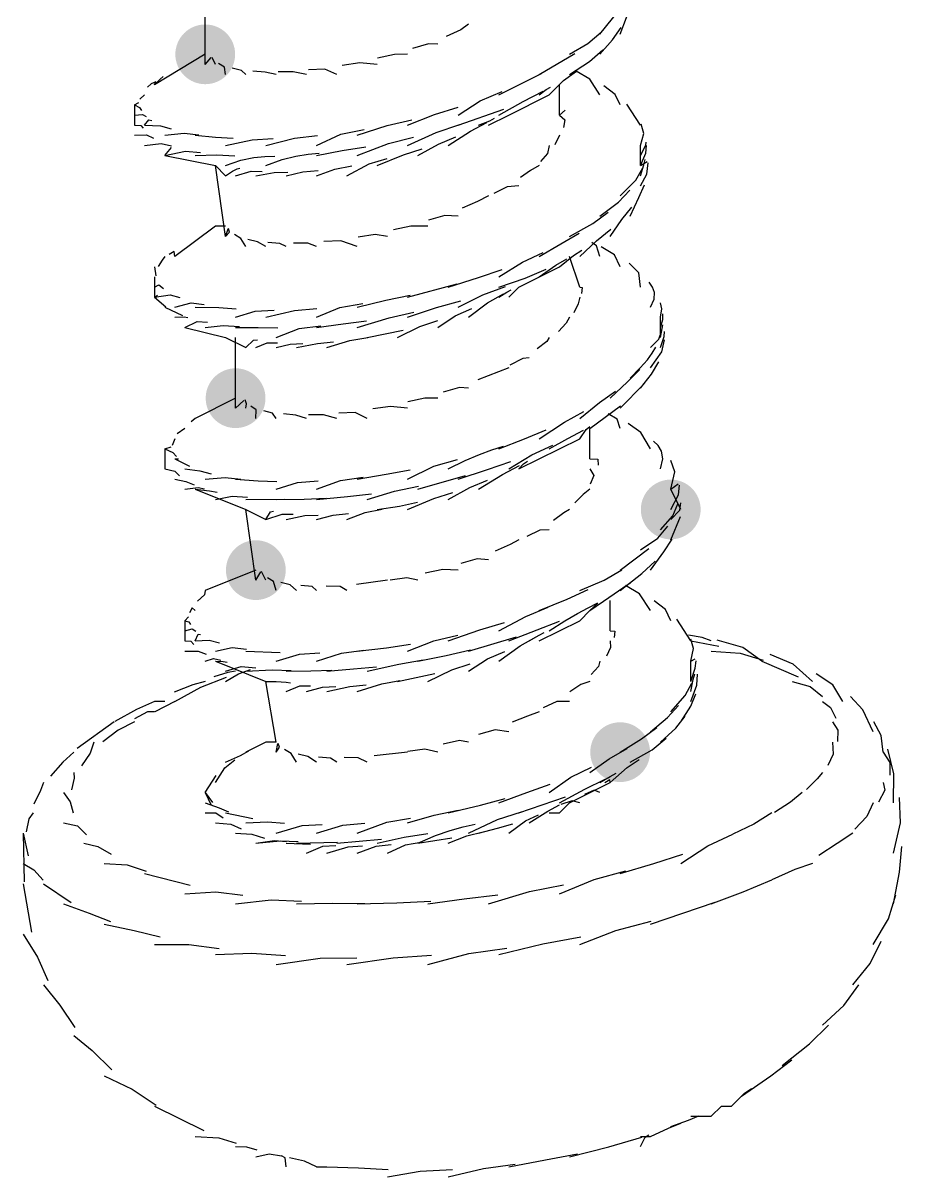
# Model space of a CAD drawing. Header units: millimetres. Extents: x 9 to 367, y 9 to 251.
# Drawn here: x 148.124 to 151.801, y 14.478 to 19.308 of the extents above; entities that cross this region are included whole.
import ezdxf

# ---------------------------------------------------------------- set-up
doc = ezdxf.new("R2010")
doc.units = ezdxf.units.MM
doc.layers.add('图层 1', color=7, linetype='Continuous')

msp = doc.modelspace()

# ---------------------------------------------------------------- hatches: boundary and pattern name
at = {"layer": '图层 1'}
h = msp.add_hatch(color=7, dxfattribs=at)
edge = h.paths.add_edge_path()
edge.add_arc((148.886333, 19.177141), 0.12506, 0, 360)
h = msp.add_hatch(color=7, dxfattribs=at)
edge = h.paths.add_edge_path()
edge.add_arc((149.013298, 17.737773), 0.12506, 0, 360)
h = msp.add_hatch(color=7, dxfattribs=at)
edge = h.paths.add_edge_path()
edge.add_arc((150.833702, 17.272), 0.12506, 0, 360)
h = msp.add_hatch(color=7, dxfattribs=at)
edge = h.paths.add_edge_path()
edge.add_arc((149.098035, 17.018071), 0.12506, 0, 360)
h = msp.add_hatch(color=7, dxfattribs=at)
edge = h.paths.add_edge_path()
edge.add_arc((150.622, 16.256035), 0.12506, 0, 360)

# ---------------------------------------------------------------- linework, layer by layer
at = {"layer": '图层 1', "color": 7, "lineweight": 25}
for points in [[(148.886333, 19.134737), (148.886333, 19.431071)], [(150.622, 19.261526), (150.649252, 19.331596), (150.665392, 19.383939)], [(150.537227, 19.261526), (150.619072, 19.362773)], [(149.987071, 19.303894), (149.955497, 19.27942), (149.89429, 19.252036)], [(150.537227, 19.177141), (150.58935, 19.23826), (150.626128, 19.289324)], [(150.410298, 19.177141), (150.486939, 19.222341), (150.542942, 19.269922)], [(148.886333, 19.177141), (148.674667, 19.050141)], [(149.732965, 19.177141), (149.678372, 19.176656), (149.607376, 19.160561)], [(149.859929, 19.21951), (149.82033, 19.221185), (149.753743, 19.201165)], [(150.283333, 19.092369), (150.432558, 19.18021)], [(150.410298, 19.092369), (150.493113, 19.147314), (150.549998, 19.196438)], [(148.886333, 19.134737), (148.91116, 19.164194)], [(148.928737, 19.134737), (148.915332, 19.164371)], [(148.970929, 19.092369), (148.96674, 19.123325), (148.941649, 19.138935)], [(149.606035, 19.134737), (149.533451, 19.141087), (149.45928, 19.130504)], [(148.674631, 19.05), (148.698378, 19.072782), (148.71035, 19.084352)], [(149.055667, 19.092369), (149.038028, 19.109567), (148.999222, 19.118827)], [(149.182631, 19.092369), (149.137211, 19.102643), (149.084912, 19.106832)], [(149.309737, 19.092369), (149.253998, 19.104275), (149.191909, 19.10401)], [(149.436702, 19.092369), (149.386167, 19.115167), (149.318169, 19.111771)], [(150.114, 19.007631), (150.209338, 19.055256), (150.292506, 19.096531)], [(150.325702, 19.007631), (150.385321, 19.067604), (150.439649, 19.106409)], [(150.537227, 19.007631), (150.495026, 19.073116), (150.437744, 19.106056)], [(148.674631, 19.05), (148.679229, 19.061741), (148.660642, 19.053076), (148.644998, 19.039417)], [(150.283333, 19.007631), (150.313011, 19.029239), (150.330253, 19.039734)], [(150.368071, 18.922859), (150.368071, 19.049859)], [(150.622, 18.965263), (150.600966, 19.009536), (150.554267, 19.045343)], [(148.632263, 19.007631), (148.612507, 18.989287)], [(149.944667, 18.922859), (150.03705, 18.982655), (150.128111, 19.021284)], [(150.114, 18.922859), (150.215644, 18.980362), (150.299561, 19.023048)], [(150.156369, 18.922859), (150.325702, 19.007526)], [(148.590071, 18.965263), (148.608239, 18.975317)], [(148.590071, 18.965263), (148.590071, 18.880596)], [(148.590071, 18.965263), (148.611281, 18.954018), (148.618998, 18.941979)], [(149.732965, 18.88049), (149.845986, 18.925161), (149.944984, 18.956338)], [(149.944667, 18.88049), (150.135167, 18.947518)], [(150.368071, 18.922859), (150.392015, 18.942967)], [(150.706737, 18.88049), (150.64994, 18.969038)], [(148.590071, 18.922859), (148.624422, 18.925769), (148.639459, 18.916509)], [(148.632263, 18.88049), (148.650166, 18.903024), (148.663307, 18.899893)], [(149.521263, 18.838474), (149.647381, 18.878735), (149.750216, 18.903386)], [(149.902298, 18.796106), (149.996402, 18.855858), (150.064576, 18.892061)], [(150.029263, 18.88049), (150.076491, 18.899232), (150.096996, 18.909771)], [(150.071631, 18.88049), (150.156298, 18.922824)], [(150.368071, 18.922859), (150.39034, 18.9035), (150.385357, 18.870648)], [(148.590071, 18.88049), (148.617455, 18.879256), (148.626054, 18.868496)], [(148.590071, 18.838474), (148.640341, 18.840812), (148.670504, 18.82648)], [(148.632263, 18.88049), (148.698938, 18.877492), (148.744446, 18.864968)], [(148.717035, 18.838474), (148.798042, 18.846985), (148.859205, 18.839886)], [(148.843965, 18.838474), (148.92894, 18.830978), (149.003067, 18.826127)], [(149.140263, 18.796106), (149.259678, 18.825827), (149.35581, 18.837028)], [(149.351965, 18.796106), (149.453477, 18.84351), (149.551284, 18.863134)], [(149.732965, 18.796106), (149.852027, 18.850478), (149.95204, 18.882889)], [(150.368071, 18.838474), (150.349021, 18.798963)], [(150.706737, 18.796106), (150.721069, 18.846244), (150.710265, 18.885006)], [(148.632263, 18.796106), (148.702157, 18.803999), (148.744799, 18.793636)], [(148.970929, 18.796106), (149.082936, 18.819918), (149.170602, 18.824681)], [(149.351965, 18.753737), (149.45965, 18.774022), (149.55834, 18.790073)], [(149.521263, 18.753737), (149.653422, 18.803743), (149.757271, 18.829937)], [(149.775369, 18.753737), (149.862637, 18.801759), (149.934824, 18.832054)], [(150.325702, 18.796106), (150.317588, 18.761754), (150.288307, 18.728725)], [(150.706737, 18.753737), (150.729006, 18.796997), (150.731432, 18.808771)], [(150.706737, 18.711333), (150.706737, 18.796)], [(150.706737, 18.711333), (150.729006, 18.762795), (150.73249, 18.794942)], [(148.717035, 18.753737), (148.744772, 18.78756)], [(148.717035, 18.753737), (148.804083, 18.772258), (148.86626, 18.766437)], [(148.717035, 18.753737), (148.928702, 18.711404)], [(148.843965, 18.753737), (148.935378, 18.756118), (149.010123, 18.752679)], [(148.970929, 18.711333), (149.035576, 18.733536), (149.08911, 18.745024), (149.135236, 18.749632), (149.177657, 18.751197)], [(149.140263, 18.711333), (149.208382, 18.736359), (149.265852, 18.750933), (149.316178, 18.75876), (149.362866, 18.763544)], [(149.478894, 18.668965), (149.571454, 18.719191), (149.647875, 18.740579)], [(149.606035, 18.711333), (149.716058, 18.755916), (149.794066, 18.781183)], [(148.970929, 18.415071), (148.928596, 18.711404)], [(148.928737, 18.711333), (148.971071, 18.669)], [(148.970929, 18.668965), (149.000778, 18.688533), (149.019745, 18.697716), (149.031502, 18.70002)], [(149.351965, 18.668965), (149.428385, 18.697055), (149.499779, 18.710593)], [(150.283333, 18.711333), (150.247218, 18.691357), (150.205017, 18.661592)], [(150.622, 18.584227), (150.687793, 18.650153), (150.716544, 18.702055)], [(150.706737, 18.668965), (150.721025, 18.715179), (150.726846, 18.737051)], [(150.706737, 18.711333), (150.735048, 18.727958)], [(150.706737, 18.626596), (150.734254, 18.676161), (150.739546, 18.72361)], [(149.013298, 18.668965), (149.079003, 18.687618), (149.125129, 18.686956)], [(149.098035, 18.668965), (149.17525, 18.681973), (149.232091, 18.684134)], [(149.225, 18.668965), (149.294453, 18.684884), (149.35835, 18.691542)], [(150.198596, 18.626596), (150.149428, 18.621878), (150.093116, 18.594141)], [(150.537227, 18.499808), (150.615412, 18.557796), (150.662111, 18.608111)], [(150.664369, 18.499808), (150.700528, 18.577287), (150.723988, 18.630688)], [(150.071631, 18.584227), (150.025462, 18.560944), (149.961565, 18.533428)], [(149.944667, 18.499808), (149.889104, 18.50241), (149.819783, 18.482522)], [(150.410298, 18.415071), (150.507929, 18.468428), (150.572223, 18.515965)], [(150.579596, 18.415071), (150.628897, 18.485097), (150.671318, 18.537132)], [(148.928737, 18.457439), (148.759404, 18.330439)], [(148.970929, 18.457439), (148.928596, 18.457439)], [(149.817737, 18.457439), (149.746829, 18.457924), (149.673804, 18.44227)], [(148.970929, 18.415071), (148.988436, 18.432445), (148.983982, 18.448232)], [(148.970929, 18.415071), (148.981866, 18.446732)], [(149.055667, 18.372702), (149.035073, 18.406039), (149.008394, 18.422444)], [(149.648404, 18.415071), (149.59681, 18.422655), (149.525637, 18.412248)], [(150.283333, 18.330333), (150.374174, 18.384044), (150.450197, 18.428758)], [(150.452667, 18.330333), (150.522605, 18.395906), (150.582489, 18.445339)], [(149.140263, 18.372702), (149.105294, 18.392237), (149.064768, 18.401982)], [(149.225, 18.372702), (149.198145, 18.384873), (149.1488, 18.389635)], [(149.351965, 18.372702), (149.315099, 18.386019), (149.254951, 18.386108)], [(149.521263, 18.372702), (149.453794, 18.396779), (149.382621, 18.393869)], [(150.368071, 18.287929), (150.42672, 18.33529), (150.461557, 18.357779)], [(150.537227, 18.330333), (150.522543, 18.375842), (150.503361, 18.3896)], [(150.622, 18.287929), (150.59832, 18.337936), (150.542625, 18.371538)], [(148.717035, 18.330333), (148.706628, 18.315825), (148.688813, 18.289411)], [(148.759404, 18.330333), (148.756317, 18.351588), (148.734709, 18.339506)], [(150.114, 18.245561), (150.213219, 18.306812), (150.300267, 18.348219)], [(150.283333, 18.245561), (150.352875, 18.295038), (150.399397, 18.321761)], [(150.452667, 18.203192), (150.410333, 18.330192)], [(148.674631, 18.287929), (148.679923, 18.249477)], [(149.902298, 18.203192), (150.029871, 18.243497), (150.128076, 18.276923)], [(150.114, 18.203192), (150.224552, 18.239484), (150.312614, 18.277628)], [(150.198596, 18.203192), (150.367929, 18.287859)], [(150.706737, 18.203192), (150.700123, 18.263076), (150.660171, 18.302323)], [(148.674631, 18.245561), (148.674631, 18.161247)], [(148.674631, 18.203192), (148.691785, 18.212012), (148.71132, 18.196489)], [(149.732965, 18.161176), (149.940045, 18.216563)], [(150.748929, 18.118808), (150.764727, 18.152487), (150.766304, 18.180015), (150.757958, 18.203044), (150.743991, 18.22323)], [(148.674631, 18.161176), (148.73919, 18.170834), (148.779406, 18.15906)], [(148.674631, 18.161176), (148.686185, 18.168497)], [(148.674631, 18.161176), (148.721904, 18.120607)], [(149.521263, 18.118808), (149.641648, 18.147824), (149.743513, 18.168902)], [(149.944667, 18.118808), (150.047766, 18.17071), (150.141869, 18.205944)], [(149.987071, 18.076404), (150.066622, 18.137567), (150.133473, 18.174123)], [(150.114, 18.161176), (150.147337, 18.181285), (150.165858, 18.191868)], [(150.156369, 18.161176), (150.198702, 18.203157)], [(150.452667, 18.161176), (150.446493, 18.132337), (150.427619, 18.09556)], [(150.452667, 18.203192), (150.46303, 18.200502), (150.460428, 18.175323)], [(148.717035, 18.118808), (148.791824, 18.08353)], [(148.759404, 18.118808), (148.827666, 18.137285), (148.882171, 18.130097)], [(148.843965, 18.118808), (148.943536, 18.117661), (149.015062, 18.111752)], [(149.140263, 18.076404), (149.259634, 18.104141), (149.353341, 18.113093)], [(149.351965, 18.076404), (149.449287, 18.117326), (149.545287, 18.133907)], [(149.732965, 18.076404), (149.8541, 18.117017), (149.954862, 18.145196)], [(149.859929, 18.034035), (149.931543, 18.08316), (150.002099, 18.113763)], [(150.791298, 18.076404), (150.795796, 18.112299), (150.791298, 18.137082)], [(148.759404, 18.076404), (148.79865, 18.078873), (148.814084, 18.076051)], [(149.013298, 18.076404), (149.094569, 18.10273), (149.174517, 18.106037)], [(149.521263, 18.034035), (149.655495, 18.074472), (149.759035, 18.097182)], [(150.410298, 18.076404), (150.396011, 18.052062), (150.363731, 18.017137)], [(150.791298, 18.034035), (150.800382, 18.0668), (150.80047, 18.090832)], [(150.791298, 17.991667), (150.791298, 18.076333)], [(148.801596, 18.034035), (148.853058, 18.059215), (148.895788, 18.055555)], [(148.801596, 18.034035), (148.970929, 17.991702)], [(148.886333, 18.034035), (148.961607, 18.042061), (149.030267, 18.037916)], [(149.013298, 18.034035), (149.108151, 18.033065), (149.19004, 18.032624)], [(149.182631, 17.991667), (149.279028, 18.029767), (149.369604, 18.04035)], [(149.351965, 18.034035), (149.463487, 18.048764), (149.561515, 18.061905)], [(149.563667, 17.991667), (149.714303, 18.022358)], [(149.690596, 17.991667), (149.784523, 18.037307), (149.859929, 18.062575)], [(150.748929, 17.949298), (150.783149, 17.985458), (150.796202, 18.021618)], [(150.791298, 17.991667), (150.797957, 18.029723), (150.800118, 18.045289)], [(150.791298, 17.949298), (150.806423, 17.996041), (150.807526, 18.017384)], [(148.970929, 17.991667), (149.055596, 17.949333)], [(149.013298, 17.695404), (149.013298, 17.991737)], [(149.055667, 17.949298), (149.088828, 17.980122), (149.105056, 17.982106)], [(149.098035, 17.949298), (149.145925, 17.970068), (149.189052, 17.969406)], [(149.267369, 17.949298), (149.355739, 17.966584), (149.422944, 17.973287)], [(149.394333, 17.949298), (149.491039, 17.978623), (149.565783, 17.992337)], [(150.325702, 17.991667), (150.315824, 17.975615), (150.274196, 17.943689)], [(150.748929, 17.864526), (150.795893, 17.93195), (150.808196, 17.982706)], [(149.182631, 17.949298), (149.241413, 17.964115), (149.295167, 17.966231)], [(150.664369, 17.822157), (150.706366, 17.86486), (150.735762, 17.898401), (150.756096, 17.926188), (150.770907, 17.951626)], [(150.240965, 17.906929), (150.21455, 17.903446), (150.160884, 17.875885)], [(150.706737, 17.780141), (150.753613, 17.838702), (150.78329, 17.889855)], [(150.156369, 17.864526), (150.027252, 17.814078)], [(150.579596, 17.737773), (150.652577, 17.806829), (150.704127, 17.858423)], [(149.987071, 17.780141), (149.949808, 17.782566), (149.88159, 17.762502)], [(150.622, 17.695404), (150.721131, 17.795946)], [(149.013298, 17.737773), (148.843965, 17.653106)], [(149.013298, 17.695404), (149.047385, 17.728609)], [(149.055667, 17.695404), (149.059018, 17.71463), (149.052844, 17.730682)], [(149.859929, 17.737773), (149.805425, 17.737993), (149.733988, 17.722603)], [(150.452667, 17.653), (150.535702, 17.719058), (150.602597, 17.767653)], [(149.098035, 17.653), (149.099755, 17.68841), (149.076869, 17.704506)], [(149.182631, 17.653), (149.168035, 17.674564), (149.131479, 17.68475)], [(149.563667, 17.653), (149.513396, 17.677959), (149.445133, 17.674872)], [(149.732965, 17.695404), (149.660601, 17.703341), (149.586915, 17.693287)], [(150.283333, 17.568263), (150.388593, 17.63701), (150.470306, 17.68221)], [(150.495035, 17.610631), (150.624152, 17.705529)], [(148.843965, 17.653), (148.82809, 17.638889)], [(149.309737, 17.653), (149.264582, 17.666891), (149.213076, 17.67205)], [(149.436702, 17.653), (149.38061, 17.667773), (149.318169, 17.668522)], [(150.622, 17.610631), (150.610182, 17.650319), (150.571906, 17.672015)], [(150.748929, 17.525894), (150.708933, 17.593451), (150.655443, 17.631375)], [(148.801596, 17.610631), (148.769141, 17.588759)], [(150.114, 17.525894), (150.2212, 17.567654), (150.312261, 17.604916)], [(150.325702, 17.525894), (150.403445, 17.569242), (150.468224, 17.603858)], [(150.452667, 17.568263), (150.480007, 17.607068), (150.495706, 17.619416)], [(150.495035, 17.483526), (150.495035, 17.610526)], [(148.717035, 17.525894), (148.74442, 17.533788)], [(148.759404, 17.568263), (148.748115, 17.539688)], [(149.902298, 17.441474), (149.973482, 17.476951), (150.033355, 17.50224), (150.085555, 17.521048), (150.13372, 17.537077)], [(150.156369, 17.441474), (150.252721, 17.500873), (150.340871, 17.540958)], [(150.283333, 17.483526), (150.452667, 17.568192)], [(150.791298, 17.441474), (150.800217, 17.484227), (150.795443, 17.515734), (150.781277, 17.539304), (150.762017, 17.558244)], [(148.717035, 17.525894), (148.717035, 17.44158)], [(148.717035, 17.525894), (148.750637, 17.510857), (148.765719, 17.493439)], [(148.717035, 17.441474), (148.758663, 17.432126), (148.779124, 17.413252)], [(148.759404, 17.483526), (148.773868, 17.484231)], [(148.759404, 17.483526), (148.820787, 17.453187)], [(148.801596, 17.441474), (148.863376, 17.433493), (148.911663, 17.421013)], [(149.521263, 17.399106), (149.642486, 17.419743), (149.743866, 17.437206)], [(149.732965, 17.399106), (149.841885, 17.452816), (149.941809, 17.480597)], [(149.944667, 17.399106), (150.067081, 17.439719), (150.165153, 17.472131)], [(150.029263, 17.356737), (150.130245, 17.418562), (150.201066, 17.455515)], [(150.198596, 17.441474), (150.283263, 17.483455)], [(150.198596, 17.441474), (150.217955, 17.463038), (150.234932, 17.474283)], [(150.495035, 17.483526), (150.528593, 17.482423), (150.529608, 17.457773)], [(150.495035, 17.441474), (150.512189, 17.414663), (150.496799, 17.378327)], [(150.833702, 17.356737), (150.850591, 17.430027), (150.833349, 17.476329)], [(148.759404, 17.399106), (148.805177, 17.388875), (148.839837, 17.374411)], [(148.886333, 17.399106), (148.969898, 17.405324), (149.035206, 17.399106)], [(149.013298, 17.399106), (149.107754, 17.392271), (149.185806, 17.388875)], [(149.182631, 17.356737), (149.272016, 17.384474), (149.35902, 17.391309)], [(149.351965, 17.356737), (149.452286, 17.393382), (149.547051, 17.407537)], [(149.775369, 17.356737), (149.975394, 17.41424)], [(149.902298, 17.314369), (149.992786, 17.363405), (150.067398, 17.394449)], [(148.801596, 17.356737), (148.856321, 17.363528), (148.882735, 17.358148)], [(148.843965, 17.356737), (149.055631, 17.272071)], [(148.843965, 17.356737), (148.904378, 17.350211), (148.935687, 17.343684)], [(149.563667, 17.314369), (149.678099, 17.34872), (149.778508, 17.369049)], [(149.732965, 17.272), (149.843252, 17.317332), (149.922054, 17.342556)], [(150.495035, 17.356737), (150.467166, 17.334292), (150.432946, 17.29994)], [(150.833702, 17.356737), (150.864129, 17.378654)], [(150.833702, 17.272), (150.866113, 17.333207), (150.869685, 17.373247)], [(150.876071, 17.272), (150.833737, 17.356667)], [(148.928737, 17.314369), (148.998323, 17.327906), (149.063146, 17.323188)], [(149.055667, 17.314369), (149.217239, 17.314721)], [(149.182631, 17.314369), (149.300371, 17.315383), (149.392181, 17.319308)], [(149.351965, 17.314369), (149.482007, 17.326098), (149.581623, 17.337299)], [(149.606035, 17.272), (149.698375, 17.286376), (149.77431, 17.302339)], [(150.791298, 17.187228), (150.842363, 17.245259), (150.863265, 17.295883)], [(150.833702, 17.229596), (150.872243, 17.269328), (150.876388, 17.299799)], [(149.055667, 17.272), (149.140333, 17.229667)], [(149.098035, 16.975702), (149.055702, 17.272035)], [(149.140263, 17.229596), (149.158651, 17.262272), (149.172013, 17.264521)], [(149.140263, 17.229596), (149.208525, 17.252483), (149.253504, 17.251821)], [(149.225, 17.229596), (149.302391, 17.246133), (149.35835, 17.248646)], [(149.351965, 17.229596), (149.421286, 17.248249), (149.485315, 17.254996)], [(149.478894, 17.229596), (149.555623, 17.259803), (149.627061, 17.273341)], [(150.410298, 17.272), (150.386838, 17.257668), (150.34327, 17.226139)], [(150.706737, 17.102843), (150.779895, 17.152232), (150.821037, 17.201621)], [(150.833702, 17.144859), (150.874624, 17.241873)], [(150.325702, 17.187228), (150.28597, 17.185905), (150.231157, 17.158653)], [(150.748929, 17.018071), (150.805065, 17.094932), (150.840299, 17.148246)], [(150.198596, 17.144859), (150.161995, 17.124971), (150.099466, 17.097939)], [(150.622, 17.018071), (150.741944, 17.108734)], [(150.071631, 17.060474), (150.024227, 17.065943), (149.954862, 17.046011)], [(150.622, 16.933333), (150.713281, 17.004021), (150.769108, 17.055394)], [(149.098035, 17.018071), (148.886369, 16.933404)], [(149.098035, 16.975702), (149.118408, 17.010362)], [(149.140263, 16.975702), (149.121918, 17.012038)], [(149.944667, 17.018071), (149.879756, 17.021025), (149.806378, 17.005723)], [(150.452667, 16.933333), (150.555325, 16.975755), (150.629408, 17.019764)], [(149.182631, 16.933333), (149.172092, 16.969846), (149.147001, 16.98625)], [(149.267369, 16.933333), (149.241528, 16.956132), (149.202457, 16.966494)], [(149.351965, 16.933333), (149.334194, 16.9489), (149.285995, 16.954147)], [(149.648404, 16.975702), (149.51964, 16.95771)], [(149.775369, 16.975702), (149.729552, 16.9858), (149.659657, 16.976055)], [(150.495035, 16.848596), (150.551899, 16.88862), (150.596459, 16.919019), (150.632552, 16.9434), (150.664016, 16.965366)], [(150.748929, 16.848596), (150.703509, 16.918711), (150.643802, 16.953371)], [(148.886333, 16.933333), (148.88285, 16.914327), (148.854231, 16.888178)], [(149.478894, 16.933333), (149.451025, 16.950046), (149.392464, 16.950619)], [(150.283333, 16.848596), (150.400676, 16.896133), (150.487592, 16.936791)], [(148.843965, 16.848596), (148.832103, 16.860326), (148.819976, 16.838718)], [(150.114, 16.763824), (150.227242, 16.824325), (150.321433, 16.862601)], [(150.325702, 16.763824), (150.390778, 16.805297), (150.443618, 16.836055), (150.488123, 16.860066), (150.528196, 16.881299)], [(150.495035, 16.848596), (150.528637, 16.879596)], [(150.579596, 16.763824), (150.579596, 16.890824)], [(150.833702, 16.806192), (150.811212, 16.853376), (150.76491, 16.889448)], [(148.801596, 16.806192), (148.815707, 16.822244)], [(150.283333, 16.721808), (150.368, 16.763788), (150.452667, 16.806122), (150.495, 16.848455)], [(150.918263, 16.721808), (150.859349, 16.813177)], [(148.801596, 16.806192), (148.801596, 16.721878)], [(148.801596, 16.806192), (148.818177, 16.801386), (148.824174, 16.791023)], [(148.801596, 16.763824), (148.831362, 16.77229), (148.847104, 16.762765)], [(149.902298, 16.721808), (150.035692, 16.767801), (150.137601, 16.798713)], [(150.156369, 16.721808), (150.274593, 16.767933), (150.367683, 16.805063)], [(150.579596, 16.763824), (150.599308, 16.762412), (150.597588, 16.735601)], [(148.801596, 16.721808), (148.826555, 16.720264), (148.838285, 16.706286)], [(148.843965, 16.721808), (148.85618, 16.750162), (148.866542, 16.748619)], [(148.843965, 16.721808), (148.902217, 16.725159), (148.945917, 16.713694)], [(149.732965, 16.679439), (149.842723, 16.721949), (149.94322, 16.746467)], [(149.987071, 16.679439), (150.187801, 16.738706)], [(150.114, 16.637071), (150.20312, 16.701629), (150.271339, 16.738671)], [(150.240965, 16.721808), (150.283915, 16.745179), (150.304112, 16.75638)], [(150.579596, 16.721808), (150.581933, 16.694159), (150.564427, 16.658308)], [(151.003, 16.721808), (150.965385, 16.735566), (150.908456, 16.746149)], [(150.918263, 16.637071), (150.928846, 16.690649), (150.918263, 16.729146)], [(150.918263, 16.721808), (151.034679, 16.69923)], [(151.214702, 16.637071), (151.135592, 16.694132), (151.028435, 16.724207)], [(148.801596, 16.679439), (148.857115, 16.679439), (148.890143, 16.665681)], [(148.928737, 16.679439), (148.999293, 16.693947), (149.058207, 16.687553)], [(149.055667, 16.679439), (149.200306, 16.673089)], [(149.182631, 16.637071), (149.280968, 16.666087), (149.366076, 16.67129)], [(149.351965, 16.637071), (149.456343, 16.670937), (149.549873, 16.682579)], [(149.521263, 16.679439), (149.643897, 16.693153), (149.744571, 16.707661)], [(149.775369, 16.637071), (149.894343, 16.660971), (149.995855, 16.684343)], [(149.987071, 16.594667), (150.067151, 16.646569), (150.139823, 16.677569)], [(151.003, 16.679439), (151.124311, 16.670884), (151.219958, 16.641692)], [(151.426404, 16.552298), (151.34575, 16.624132), (151.250015, 16.664481)], [(148.886333, 16.637071), (148.9202, 16.648095), (148.95195, 16.640598)], [(148.928737, 16.637071), (149.140404, 16.552404)], [(148.928737, 16.637071), (148.961854, 16.635836), (148.977773, 16.632484)], [(149.563667, 16.594667), (149.695473, 16.624035), (149.797911, 16.642292)], [(149.817737, 16.552298), (149.917838, 16.600408), (149.995184, 16.626029)], [(150.537227, 16.637071), (150.531804, 16.615287), (150.501244, 16.581332)], [(150.918263, 16.637071), (150.936519, 16.646904)], [(150.918263, 16.552298), (150.936254, 16.607287), (150.939429, 16.638729)], [(150.918263, 16.552298), (150.918263, 16.636965)], [(151.214702, 16.637071), (151.366396, 16.570748)], [(148.759404, 16.467561), (148.868236, 16.528327), (148.974951, 16.569514)], [(149.013298, 16.594667), (148.980402, 16.589551), (148.921576, 16.570678)], [(148.970929, 16.594667), (149.03637, 16.614246), (149.097577, 16.609483)], [(148.970929, 16.552298), (149.024816, 16.583916), (149.076057, 16.60204)], [(149.055667, 16.594667), (149.166174, 16.600135), (149.245461, 16.598194)], [(149.225, 16.594667), (149.328099, 16.596563), (149.415853, 16.599253)], [(149.394333, 16.594667), (149.506428, 16.604324), (149.602119, 16.613717)], [(149.690596, 16.552298), (149.846877, 16.585459)], [(150.918263, 16.509929), (150.928141, 16.5602), (150.933785, 16.584013)], [(150.918263, 16.467561), (150.942957, 16.537014), (150.945427, 16.581861)], [(151.553369, 16.467561), (151.512226, 16.537367), (151.442244, 16.583625)], [(148.886333, 16.552298), (148.834299, 16.538143), (148.756864, 16.507848)], [(149.140263, 16.552298), (149.182596, 16.552298)], [(149.182631, 16.298404), (149.140298, 16.552404)], [(149.182631, 16.552298), (149.225317, 16.549299), (149.242604, 16.546301)], [(149.225, 16.509929), (149.281974, 16.534095), (149.326247, 16.533918)], [(149.309737, 16.509929), (149.377382, 16.528142), (149.432857, 16.530743)], [(149.394333, 16.509929), (149.491788, 16.530479), (149.560139, 16.537799)], [(149.521263, 16.509929), (149.625332, 16.542297), (149.699768, 16.556143)], [(150.495035, 16.552298), (150.45742, 16.539378), (150.412132, 16.508201)], [(150.833702, 16.425192), (150.893806, 16.493278), (150.921896, 16.545489)], [(151.341667, 16.552298), (151.417337, 16.530823), (151.468667, 16.488445)], [(150.876071, 16.383141), (150.918139, 16.449022), (150.938512, 16.500616)], [(151.680333, 16.340773), (151.637471, 16.433641), (151.585083, 16.488939)], [(148.674631, 16.467561), (148.598828, 16.434091), (148.508473, 16.383953)], [(148.674631, 16.425192), (148.644998, 16.425104), (148.591023, 16.395912)], [(148.717035, 16.467561), (148.674702, 16.467561)], [(148.759404, 16.467561), (148.674737, 16.425228)], [(150.283333, 16.425192), (150.234077, 16.407377), (150.170797, 16.381095)], [(150.410298, 16.467561), (150.356985, 16.467825), (150.300231, 16.441103)], [(150.748929, 16.340773), (150.820279, 16.401053), (150.866757, 16.451545)], [(151.468631, 16.467561), (151.501396, 16.443087), (151.52437, 16.397711)], [(148.505333, 16.383141), (148.350464, 16.271663)], [(148.590071, 16.383141), (148.521896, 16.348525), (148.457426, 16.298827)], [(150.791298, 16.298404), (150.854489, 16.356568), (150.894662, 16.407059)], [(151.511, 16.383141), (151.532255, 16.347555), (151.531814, 16.300591)], [(151.722702, 16.256035), (151.714544, 16.326062), (151.683896, 16.38233)], [(150.156369, 16.340773), (150.098513, 16.349107), (150.029016, 16.330189)], [(150.622, 16.256035), (150.71187, 16.311862), (150.775811, 16.359752)], [(148.420561, 16.298404), (148.404906, 16.251705), (148.36835, 16.198921)], [(149.140263, 16.298404), (149.055596, 16.256071)], [(149.182631, 16.298404), (149.140298, 16.298404)], [(149.182631, 16.256035), (149.196963, 16.276761), (149.191451, 16.292724)], [(149.182631, 16.256035), (149.189555, 16.291842)], [(149.987071, 16.298404), (149.95047, 16.304401), (149.88159, 16.289232)], [(150.664369, 16.213667), (150.755253, 16.266363), (150.814652, 16.314561)], [(151.511, 16.298404), (151.51369, 16.248221), (151.490186, 16.200684)], [(148.336, 16.256035), (148.289918, 16.214716), (148.239339, 16.156199)], [(148.970929, 16.213667), (149.033988, 16.242065), (149.069002, 16.260939)], [(149.267369, 16.213667), (149.245144, 16.251105), (149.217627, 16.267642)], [(149.351965, 16.213667), (149.315849, 16.237391), (149.274706, 16.247886)], [(149.436702, 16.213667), (149.409935, 16.230688), (149.360149, 16.235539)], [(149.563667, 16.213667), (149.526625, 16.232232), (149.467358, 16.233069)], [(149.732965, 16.256035), (149.593265, 16.240513)], [(149.859929, 16.256035), (149.805293, 16.268735), (149.733988, 16.25921)], [(150.495035, 16.171263), (150.576747, 16.227487), (150.651316, 16.271804)], [(151.722702, 16.256035), (151.750219, 16.212996), (151.750219, 16.159374)], [(151.765071, 16.04451), (151.767496, 16.165689), (151.74214, 16.268876)], [(148.928737, 16.128894), (148.968601, 16.190057), (149.009523, 16.224497)], [(150.325702, 16.086526), (150.415704, 16.150731), (150.501738, 16.192712)], [(150.579596, 16.128894), (150.651078, 16.191159), (150.701657, 16.225908)], [(148.336, 16.171263), (148.338469, 16.14723), (148.327181, 16.098591)], [(148.886333, 16.086526), (148.931842, 16.158492)], [(150.368071, 16.04451), (150.473992, 16.101483), (150.559276, 16.14364)], [(150.537227, 16.128894), (150.579958, 16.153897), (150.606019, 16.168052)], [(150.579596, 16.128894), (150.578582, 16.14058), (150.557724, 16.12713)], [(151.468631, 16.171263), (151.44645, 16.143746), (151.401251, 16.100354)], [(148.209035, 16.128894), (148.196644, 16.096174), (148.169171, 16.038583)], [(148.293631, 16.086526), (148.320663, 16.048117), (148.334201, 16.001506)], [(148.886333, 16.086526), (148.911028, 16.033609)], [(148.886333, 16.086526), (148.916672, 16.044898)], [(150.114, 16.04451), (150.232004, 16.087637), (150.328842, 16.121768)], [(150.410298, 16.04451), (150.579631, 16.128824)], [(150.537227, 16.086526), (150.513768, 16.096315), (150.473375, 16.079117)], [(151.384035, 16.086526), (151.334558, 16.047279), (151.267619, 16.00327)], [(151.722702, 16.128894), (151.729272, 16.096615), (151.703299, 16.046344)], [(148.886333, 16.04451), (148.944762, 16.022593), (148.983347, 16.006763)], [(149.902298, 16.002141), (150.037368, 16.034553), (150.140423, 16.061408)], [(150.198596, 16.002141), (150.393329, 16.069522)], [(150.240965, 15.959737), (150.319766, 16.009435), (150.367612, 16.035584)], [(150.368071, 16.002141), (150.410404, 16.044474)], [(150.452667, 16.04451), (150.421314, 16.052624), (150.373292, 16.037454)], [(151.680333, 16.04451), (151.654272, 15.986345), (151.603075, 15.933738)], [(151.765071, 15.832631), (151.795454, 15.95994), (151.790118, 16.065817)], [(148.166667, 16.002141), (148.148631, 15.97705), (148.136681, 15.922061)], [(148.886333, 16.002141), (148.930872, 16.001524), (148.961122, 15.981327)], [(148.970929, 16.002141), (149.084877, 15.977799)], [(149.732965, 15.959737), (149.843472, 15.992678), (149.943926, 16.013712)], [(149.987071, 15.917369), (150.109484, 15.973857), (150.209673, 16.006269)], [(150.156369, 15.917369), (150.225381, 15.969183), (150.280899, 15.994274)], [(150.325702, 16.002141), (150.368035, 16.002141)], [(150.325702, 16.002141), (150.368035, 16.002141)], [(151.256929, 16.002141), (151.180685, 15.954781), (151.093593, 15.912183)], [(148.293631, 15.959737), (148.352104, 15.948007), (148.38994, 15.910348)], [(148.928737, 15.959737), (148.99334, 15.954093), (149.035982, 15.935748)], [(149.055667, 15.959737), (149.147301, 15.964015), (149.217239, 15.959032)], [(149.182631, 15.917369), (149.292081, 15.948898), (149.375601, 15.952646)], [(149.351965, 15.917369), (149.461899, 15.949824), (149.554106, 15.958996)], [(149.521263, 15.917369), (149.645882, 15.962612), (149.745629, 15.97981)], [(149.775369, 15.875), (149.849513, 15.907053), (149.911585, 15.92849), (149.965521, 15.943114), (150.015257, 15.954728)], [(150.029263, 15.917369), (150.108946, 15.937653), (150.173549, 15.955821)], [(148.124298, 15.917369), (148.128179, 15.712757)], [(148.124298, 15.917369), (148.14617, 15.822119)], [(149.013298, 15.917369), (149.081384, 15.912121), (149.133595, 15.896555)], [(149.436702, 15.875), (149.623321, 15.891228)], [(149.606035, 15.875), (149.718483, 15.899959), (149.817702, 15.915922)], [(149.775369, 15.875), (149.917185, 15.896872)], [(149.902298, 15.875), (149.98132, 15.906133), (150.048701, 15.922978)], [(150.876071, 15.790263), (150.988695, 15.863596), (151.093382, 15.912324)], [(151.595561, 15.917369), (151.529415, 15.873404), (151.452686, 15.823883)], [(148.378369, 15.875), (148.436797, 15.861506), (148.492316, 15.828433)], [(149.098035, 15.875), (149.175779, 15.885627), (149.226799, 15.881703)], [(149.098035, 15.875), (149.199812, 15.884745), (149.27513, 15.882056)], [(149.225, 15.875), (149.326953, 15.871119)], [(149.267369, 15.875), (149.44023, 15.879939)], [(149.309737, 15.832631), (149.377647, 15.862926), (149.432857, 15.86544)], [(149.394333, 15.832631), (149.483895, 15.860016), (149.544617, 15.864381)], [(149.521263, 15.832631), (149.601211, 15.862044), (149.663432, 15.868967)], [(149.648404, 15.832631), (149.72381, 15.868791), (149.788104, 15.879551)], [(151.765071, 15.621106), (151.791088, 15.754368), (151.800701, 15.860642)], [(150.622, 15.747859), (150.762273, 15.790369), (150.883761, 15.829703)], [(148.124298, 15.790263), (148.16941, 15.763849), (148.208965, 15.719707)], [(148.462929, 15.790263), (148.560032, 15.784839), (148.638613, 15.757454)], [(148.632263, 15.747859), (148.823821, 15.699881)], [(150.368071, 15.663474), (150.513459, 15.722873), (150.645354, 15.758724)], [(151.426404, 15.790263), (151.352762, 15.765392), (151.256365, 15.721471)], [(148.124298, 15.70549), (148.15887, 15.501937)], [(148.209035, 15.70549), (148.324746, 15.626821)], [(150.071631, 15.621106), (150.243214, 15.672876), (150.384898, 15.700834)], [(151.003, 15.621106), (151.137056, 15.671333), (151.256294, 15.721295)], [(148.801596, 15.663474), (148.930051, 15.671588), (149.042896, 15.657477)], [(149.817737, 15.621106), (149.969167, 15.641611), (150.110543, 15.658147)], [(151.680333, 15.451596), (151.744539, 15.558885), (151.774878, 15.659029)], [(148.293631, 15.621106), (148.401185, 15.582609), (148.489423, 15.547022)], [(149.013298, 15.621106), (149.161773, 15.637642), (149.288817, 15.631689)], [(149.267369, 15.621106), (149.418666, 15.624016), (149.553824, 15.623222)], [(149.521263, 15.621106), (149.688259, 15.625251), (149.830649, 15.632042)], [(150.748929, 15.536333), (151.019863, 15.628761)], [(148.462929, 15.536333), (148.589444, 15.510007), (148.698232, 15.482358)], [(150.452667, 15.451596), (150.604141, 15.509452), (150.751117, 15.548257)], [(148.124298, 15.493965), (148.184358, 15.398406), (148.228015, 15.299937)], [(150.114, 15.409227), (150.299032, 15.453545), (150.457606, 15.483311)], [(151.595561, 15.282439), (151.668233, 15.37178), (151.714447, 15.464825)], [(148.674631, 15.451596), (148.817947, 15.451596), (148.944859, 15.434663)], [(148.928737, 15.409227), (149.081314, 15.414034), (149.222248, 15.405347)], [(149.817737, 15.366859), (149.988967, 15.413205), (150.14829, 15.434945)], [(149.182631, 15.366859), (149.366605, 15.393229), (149.520945, 15.395787)], [(149.478894, 15.366859), (149.671864, 15.394728), (149.833083, 15.405664)], [(148.209035, 15.282439), (148.27743, 15.196626), (148.341327, 15.102875)], [(151.468631, 15.112929), (151.557355, 15.195391), (151.620679, 15.282616)], [(148.336, 15.070561), (148.41317, 15.006576), (148.495103, 14.925922)], [(151.299298, 14.943808), (151.414524, 15.035045), (151.492973, 15.113847)], [(151.129965, 14.816667), (151.252864, 14.90151), (151.340573, 14.968361)], [(148.462929, 14.901404), (148.581022, 14.845092), (148.681652, 14.77899)], [(151.087596, 14.774298), (151.140645, 14.826818), (151.171204, 14.848381)], [(148.674631, 14.774298), (148.880654, 14.671993)], [(150.833702, 14.689526), (150.90827, 14.715896), (150.950824, 14.73327)], [(150.918263, 14.731929), (150.960596, 14.731929)], [(150.960631, 14.731929), (151.002965, 14.731929), (151.045298, 14.774263), (151.087631, 14.774263)], [(150.748929, 14.647157), (150.824203, 14.682126), (150.875929, 14.702543)], [(148.843965, 14.647157), (148.942963, 14.641027), (149.015767, 14.619288)], [(150.410298, 14.562772), (150.574781, 14.604533), (150.712276, 14.643911)], [(150.706737, 14.605141), (150.726184, 14.644035), (150.741662, 14.653824)], [(150.706737, 14.647157), (150.749071, 14.647157)], [(149.013298, 14.605141), (149.058542, 14.60351), (149.102198, 14.592088)], [(149.098035, 14.562772), (149.153333, 14.574679), (149.205985, 14.565947)], [(149.225, 14.520404), (149.220502, 14.557313), (149.20595, 14.565912)], [(149.351965, 14.520404), (149.301914, 14.544349), (149.23837, 14.558504)], [(150.156369, 14.520404), (150.3104, 14.548979), (150.44353, 14.574379)], [(149.351965, 14.520404), (149.394298, 14.520404)], [(149.394333, 14.520404), (149.527772, 14.515377), (149.651156, 14.508762)], [(149.648404, 14.478), (149.785943, 14.502165), (149.921101, 14.509397)], [(149.902298, 14.478), (150.049936, 14.513895), (150.182756, 14.531269)]]:
    msp.add_lwpolyline(points, dxfattribs=at)

doc.saveas('drawing.dxf')
